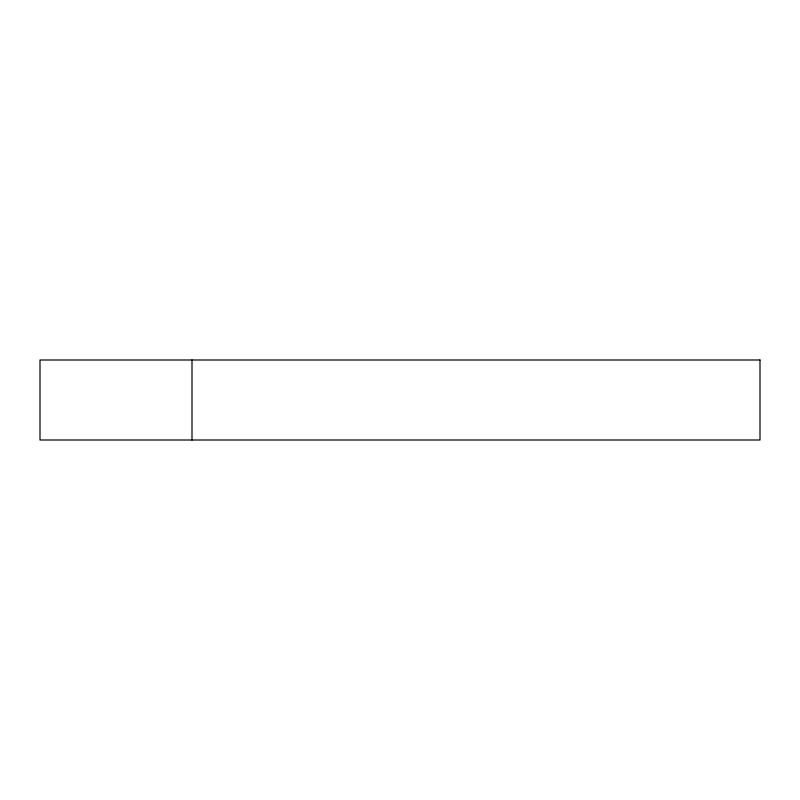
<?xml version="1.0" encoding="UTF-8"?>
<svg xmlns="http://www.w3.org/2000/svg" width="800" height="800" viewBox="0 0 800 800"><rect width="100%" height="100%" fill="white"/><g stroke="black" fill="none" stroke-linecap="round" stroke-linejoin="round"><path stroke-width="1.2" d="M192 360L192 440M760 360L40 360L40 440L760 440L760 360"/></g></svg>
